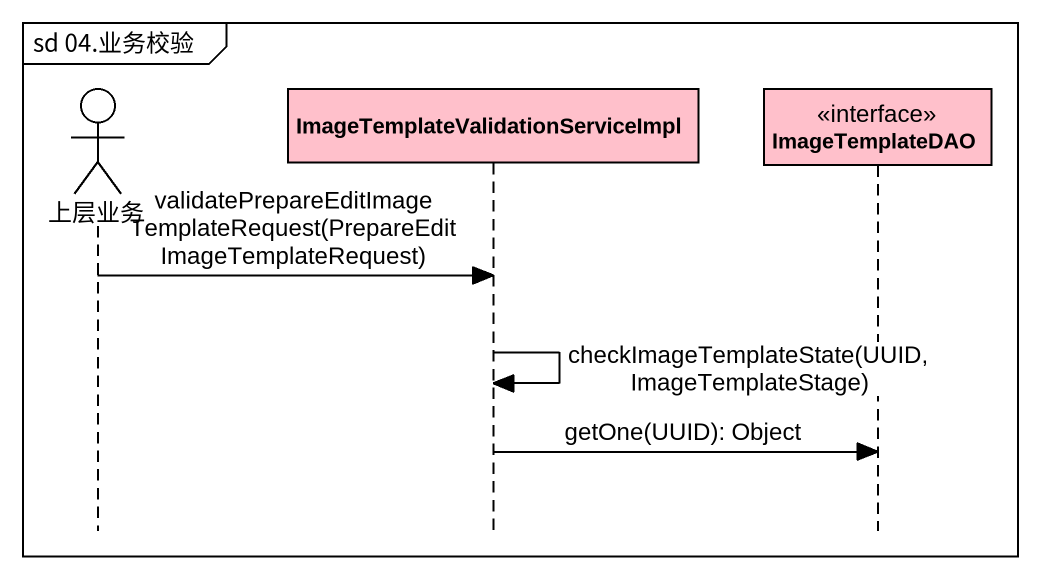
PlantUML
@startuml
mainframe sd 04.业务校验
hide footbox
actor 上层业务 #FFFFFF
participant "ImageTemplateValidationServiceImpl" as ImageTemplateValidationServi #FFC0CB
participant ImageTemplateDAO <<interface>> #FFC0CB

上层业务 -> ImageTemplateValidationServi : validatePrepareEditImageTemplateRequest(PrepareEditImageTemplateRequest)
ImageTemplateValidationServi -> ImageTemplateValidationServi : checkImageTemplateState(UUID, ImageTemplateStage)
ImageTemplateValidationServi -> ImageTemplateDAO : getOne(UUID): Object
@enduml
